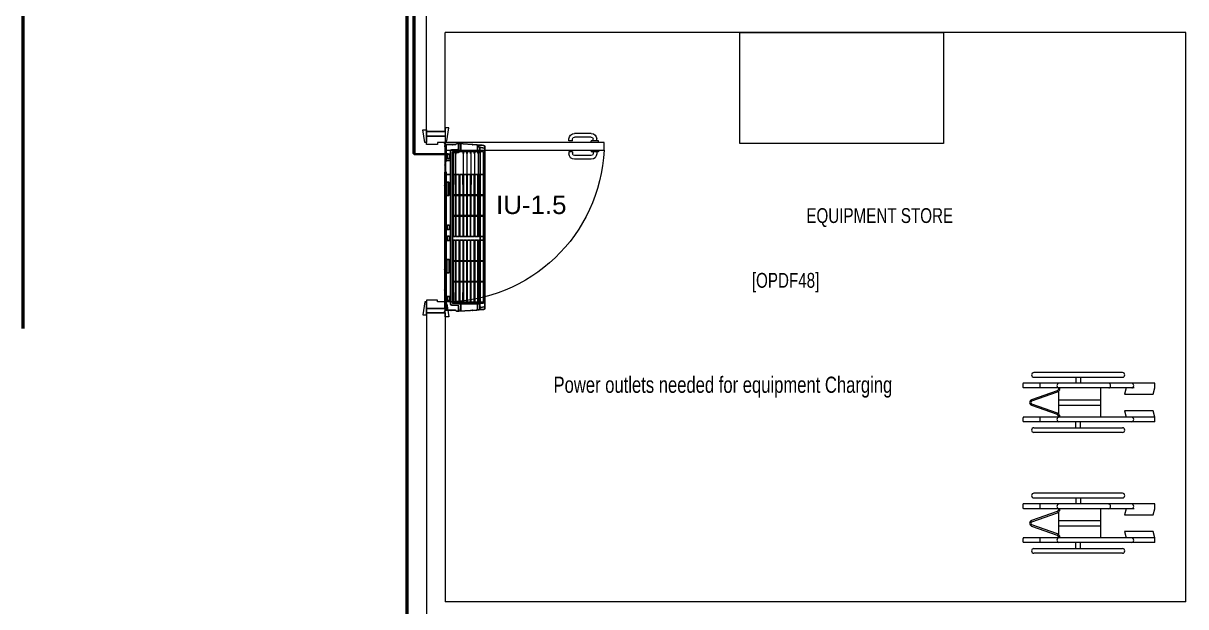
# Model space of a CAD drawing. Header units: millimetres. Extents: x -160614 to 59925, y -157025 to 0.
# Drawn here: x -38830 to -32552, y -100699 to -97548 of the extents above; entities that cross this region are included whole.
import ezdxf

# ---------------------------------------------------------------- set-up
doc = ezdxf.new("R2010")
doc.units = ezdxf.units.MM
doc.header["$LTSCALE"] = 8
doc.layers.get('0').update_dxf_attribs({"color": 9, "lineweight": 5})
for name, color, linetype, lineweight in [('72_EGR_BASE_TEXT', 9, 'Continuous', 5), ('72_EGR_EQP_TAG', 9, 'Continuous', 5), ('LOADING', 9, 'Continuous', 5), ('Walls', 9, 'Continuous', 5), ('Wooden Joinery', 9, 'Continuous', 5)]:
    doc.layers.add(name, color=color, linetype=linetype, lineweight=lineweight)
for name, color, linetype in [('A-EXH', 1, 'Continuous'), ('A-Wall-cmu-patt', 9, 'Continuous'), ('DVM_INDOOR', 9, 'Continuous'), ('DVM_UNIT_BP', 9, 'Continuous'), ('DVM_UNIT_DP', 9, 'Continuous'), ('DVM_UNIT_LP', 9, 'Continuous'), ('REF', 42, 'Continuous')]:
    doc.layers.add(name, color=color, linetype=linetype)
doc.layers.get('0').off()
doc.layers.get('0').freeze()
doc.styles.add('ARIAL', font='arial.ttf')
doc.styles.add('X3G_ENTITY_257CFD', font='swisscl.ttf', dxfattribs={"height": 200})
doc.styles.add('X3G_ENTITY_9EC9', font='swisscl.ttf', dxfattribs={"height": 0.2})
doc.styles.add('X3G_ENTITY_9F38', font='swisscl.ttf', dxfattribs={"height": 0.2})

# ---------------------------------------------------------------- blocks, each defined once
blk = doc.blocks.new('mmmm')
at = {"layer": 'DVM_INDOOR', "color": 0}
for p, q in [((118.9199, -9.2661), (118.9184, -9.2661)), ((118.9184, -9.2661), (118.9184, -9.938)), ((118.9199, -9.2661), (118.9254, -9.266)), ((118.976, -9.253), (118.9859, -9.2529)), ((118.9859, -9.2529), (118.9859, -9.2549)), ((118.9859, -9.2549), (118.9879, -9.2548)), ((118.9859, -9.2775), (118.9859, -9.2549)), ((118.9859, -9.2648), (118.9879, -9.2648)), ((118.9879, -9.2529), (119.0741, -9.259)), ((118.9879, -9.2548), (118.9879, -9.2529)), ((118.9879, -9.2548), (118.9879, -9.2648)), ((118.9979, -9.2891), (118.9979, -9.2551)), ((119.0795, -9.289), (119.0797, -9.2602)), ((119.09, -9.2892), (119.0901, -9.2615)), ((119.115, -10.0634), (119.1149, -9.2675)), ((118.9258, -9.2739), (118.9256, -9.2679)), ((118.9258, -9.2739), (118.9258, -9.6742)), ((118.9464, -9.9264), (118.9464, -9.2895)), ((118.9527, -9.283), (118.9809, -9.2825)), ((118.9554, -9.2944), (118.9554, -10.0365)), ((118.9564, -9.2934), (118.9844, -9.2931)), ((118.9589, -9.3963), (118.9589, -9.2975)), ((118.9596, -9.2968), (118.9695, -9.2969)), ((118.9698, -9.2975), (118.9701, -9.3962)), ((118.9724, -9.3963), (118.9724, -9.2975)), ((118.9731, -9.2968), (118.9889, -9.2969)), ((118.9879, -9.2891), (119.09, -9.2892)), ((118.9892, -9.2891), (118.9895, -9.3961)), ((118.9893, -9.2923), (118.9925, -9.2923)), ((118.9919, -9.3963), (118.9919, -9.2975)), ((119.0073, -9.2923), (118.9924, -9.2923)), ((118.9926, -9.2968), (119.0073, -9.2969)), ((119.0077, -9.2975), (119.008, -9.3961)), ((119.008, -9.293), (119.0079, -9.2969)), ((119.0083, -9.301), (119.0098, -9.301)), ((119.0102, -9.293), (119.0102, -9.2961)), ((119.0102, -9.3963), (119.0102, -9.2975)), ((119.0255, -9.2923), (119.0107, -9.2923)), ((119.0109, -9.2968), (119.0256, -9.2969)), ((119.026, -9.2975), (119.0263, -9.3962)), ((119.0262, -9.293), (119.0262, -9.2969)), ((119.0265, -9.301), (119.0284, -9.301)), ((119.0287, -9.3963), (119.0287, -9.2975)), ((119.0288, -9.293), (119.0288, -9.2961)), ((119.0293, -9.2969), (119.0439, -9.2969)), ((119.044, -9.2923), (119.0294, -9.2923)), ((119.0445, -9.2975), (119.0446, -9.3962)), ((119.0446, -9.293), (119.0446, -9.2969)), ((119.045, -9.301), (119.0465, -9.301)), ((119.0469, -9.293), (119.0469, -9.2961)), ((119.047, -9.3963), (119.0471, -9.2971)), ((119.0624, -9.2923), (119.0474, -9.2923)), ((119.0476, -9.2968), (119.0621, -9.2968)), ((119.0628, -9.2975), (119.063, -9.3963)), ((119.0631, -9.293), (119.0631, -9.2969)), ((119.0634, -9.301), (119.065, -9.301)), ((119.0653, -9.293), (119.0653, -9.2961)), ((119.0657, -9.2975), (119.0654, -9.3962)), ((119.066, -9.2968), (119.0808, -9.2969)), ((119.0807, -9.2923), (119.0661, -9.2923)), ((119.0813, -9.3962), (119.0814, -9.2973)), ((119.0814, -9.293), (119.0814, -9.2969)), ((119.0817, -9.301), (119.0833, -9.301)), ((119.0836, -9.2975), (119.0834, -9.2993)), ((119.0838, -9.293), (119.0895, -9.293)), ((119.0838, -9.2961), (119.0838, -9.293)), ((119.0838, -9.2971), (119.0838, -9.2961)), ((119.0895, -9.2961), (119.0838, -9.2961)), ((119.0838, -9.3963), (119.0839, -9.297)), ((119.0843, -9.2968), (119.0886, -9.2968)), ((119.0894, -9.2975), (119.0894, -9.2892)), ((119.0894, -9.2975), (119.0895, -9.3962)), ((119.0925, -9.2969), (119.1069, -9.2969)), ((119.1145, -9.2751), (119.1107, -9.2751)), ((118.9589, -9.4983), (118.9589, -9.4003)), ((118.9596, -9.3969), (118.9694, -9.3969)), ((118.9694, -9.3998), (118.9596, -9.3998)), ((118.9701, -9.4005), (118.9701, -9.4982)), ((118.9724, -9.4005), (118.9724, -9.4982)), ((118.9731, -9.3969), (118.9888, -9.3968)), ((118.9888, -9.3997), (118.9731, -9.3998)), ((118.9895, -9.4003), (118.9895, -9.4982)), ((118.9919, -9.4005), (118.9919, -9.4982)), ((118.9926, -9.3969), (119.0073, -9.3968)), ((119.0073, -9.3997), (118.9926, -9.3998)), ((119.008, -9.4003), (119.008, -9.4982)), ((119.0102, -9.4005), (119.0103, -9.4982)), ((119.0109, -9.3969), (119.0256, -9.3968)), ((119.0256, -9.3997), (119.0109, -9.3998)), ((119.0263, -9.4003), (119.0263, -9.4982)), ((119.0287, -9.4005), (119.0287, -9.4982)), ((119.0294, -9.3969), (119.0439, -9.3968)), ((119.0439, -9.3997), (119.0294, -9.3998)), ((119.0446, -9.4983), (119.0446, -9.4003)), ((119.047, -9.4982), (119.047, -9.4005)), ((119.0477, -9.3969), (119.0623, -9.3969)), ((119.0623, -9.3998), (119.0477, -9.3998)), ((119.063, -9.4984), (119.063, -9.4004)), ((119.0654, -9.4005), (119.0654, -9.4982)), ((119.0661, -9.3969), (119.0807, -9.3968)), ((119.0807, -9.3997), (119.0661, -9.3998)), ((119.0814, -9.4003), (119.0813, -9.4983)), ((119.0837, -9.4982), (119.0838, -9.4005)), ((119.0845, -9.3969), (119.0888, -9.3969)), ((119.0888, -9.3998), (119.0845, -9.3998)), ((119.0895, -9.4004), (119.0894, -9.4983)), ((119.093, -9.3969), (119.1074, -9.3968)), ((119.1074, -9.3997), (119.093, -9.3998)), ((118.9589, -9.6014), (118.9589, -9.5025)), ((118.9596, -9.4989), (118.9694, -9.4989)), ((118.9694, -9.5018), (118.9596, -9.5018)), ((118.9701, -9.5025), (118.9701, -9.6015)), ((118.9724, -9.5025), (118.9724, -9.6014)), ((118.9731, -9.4989), (118.9888, -9.4988)), ((118.9888, -9.5017), (118.9731, -9.5018)), ((118.9895, -9.5023), (118.9896, -9.6014)), ((118.9919, -9.5025), (118.9919, -9.6014)), ((118.9926, -9.4989), (119.0073, -9.4988)), ((119.0073, -9.5017), (118.9926, -9.5018)), ((119.008, -9.5023), (119.008, -9.6014)), ((119.0102, -9.5025), (119.0103, -9.6014)), ((119.0109, -9.4989), (119.0256, -9.4988)), ((119.0256, -9.5017), (119.0109, -9.5018)), ((119.0263, -9.5023), (119.0262, -9.6014)), ((119.0287, -9.5025), (119.0288, -9.6014)), ((119.0294, -9.4989), (119.0439, -9.4988)), ((119.0439, -9.5017), (119.0294, -9.5018)), ((119.0447, -9.6014), (119.0446, -9.5023)), ((119.0477, -9.4989), (119.0623, -9.4989)), ((119.0622, -9.5017), (119.0478, -9.5018)), ((119.0629, -9.5023), (119.0629, -9.6013)), ((119.0654, -9.6014), (119.0654, -9.5025)), ((119.0661, -9.4989), (119.0806, -9.4989)), ((119.0806, -9.5017), (119.0661, -9.5018)), ((119.0813, -9.5023), (119.0813, -9.6015)), ((119.0837, -9.5024), (119.0838, -9.6015)), ((119.0844, -9.4988), (119.0887, -9.4988)), ((119.0887, -9.5017), (119.0844, -9.5017)), ((119.0894, -9.5023), (119.0894, -9.6013)), ((119.093, -9.4989), (119.1074, -9.4988)), ((119.1077, -9.5019), (119.093, -9.5018)), ((118.9596, -9.602), (118.9694, -9.602)), ((118.9731, -9.6021), (118.9888, -9.602)), ((118.9926, -9.6021), (119.0073, -9.602)), ((119.011, -9.602), (119.0255, -9.602)), ((119.0295, -9.6021), (119.044, -9.602)), ((119.0478, -9.6021), (119.0623, -9.6021)), ((119.0661, -9.6021), (119.0807, -9.602)), ((119.0845, -9.6021), (119.0887, -9.6021)), ((119.0929, -9.6023), (119.1074, -9.6022)), ((118.9589, -9.6214), (118.9589, -9.7204)), ((118.9596, -9.6208), (118.9694, -9.6208)), ((118.9701, -9.7204), (118.9701, -9.6214)), ((118.9701, -9.7204), (118.9701, -9.6214)), ((118.9724, -9.7204), (118.9724, -9.6215)), ((118.9731, -9.6208), (118.9888, -9.6208)), ((118.9895, -9.7206), (118.9896, -9.6215)), ((118.9919, -9.7204), (118.9919, -9.6215)), ((118.9926, -9.6208), (119.0073, -9.6209)), ((119.008, -9.7205), (119.008, -9.6214)), ((119.0102, -9.7204), (119.0103, -9.6215)), ((119.011, -9.6208), (119.0255, -9.6209)), ((119.0263, -9.7205), (119.0262, -9.6215)), ((119.0288, -9.6214), (119.0287, -9.7204)), ((119.0295, -9.6208), (119.044, -9.6208)), ((119.0447, -9.6214), (119.0446, -9.7205)), ((119.0478, -9.6207), (119.0623, -9.6208)), ((119.0629, -9.7205), (119.0629, -9.6215)), ((119.0654, -9.6214), (119.0654, -9.7203)), ((119.0661, -9.6208), (119.0807, -9.6208)), ((119.0813, -9.7205), (119.0813, -9.6214)), ((119.0837, -9.7204), (119.0838, -9.6214)), ((119.0845, -9.6208), (119.0887, -9.6208)), ((119.0894, -9.7205), (119.0894, -9.6215)), ((119.0929, -9.6206), (119.1074, -9.6206)), ((118.9258, -9.8224), (118.9258, -9.6742)), ((118.9589, -9.7246), (118.9589, -9.8225)), ((118.9694, -9.7211), (118.9596, -9.7211)), ((118.9596, -9.7239), (118.9694, -9.7239)), ((118.9701, -9.8224), (118.9701, -9.7246)), ((118.9701, -9.8224), (118.9701, -9.7246)), ((118.9724, -9.8224), (118.9724, -9.7246)), ((118.9888, -9.7211), (118.9731, -9.7211)), ((118.9731, -9.7239), (118.9888, -9.724)), ((118.9895, -9.8226), (118.9895, -9.7247)), ((118.9919, -9.8224), (118.9919, -9.7246)), ((119.0073, -9.7211), (118.9926, -9.7211)), ((118.9926, -9.7239), (119.0073, -9.724)), ((119.008, -9.8225), (119.008, -9.7246)), ((119.0102, -9.8224), (119.0103, -9.7246)), ((119.0256, -9.7211), (119.0109, -9.7211)), ((119.0109, -9.7239), (119.0256, -9.724)), ((119.0263, -9.8225), (119.0263, -9.7246)), ((119.0287, -9.7246), (119.0287, -9.8224)), ((119.0439, -9.7211), (119.0294, -9.7211)), ((119.0294, -9.7239), (119.0439, -9.724)), ((119.0446, -9.7245), (119.0446, -9.8225)), ((119.047, -9.7246), (119.047, -9.8224)), ((119.0477, -9.7239), (119.0623, -9.7239)), ((119.0622, -9.7211), (119.0478, -9.7211)), ((119.063, -9.7245), (119.063, -9.8224)), ((119.0654, -9.8224), (119.0654, -9.7246)), ((119.0806, -9.7211), (119.0661, -9.721)), ((119.0661, -9.7239), (119.0806, -9.724)), ((119.0814, -9.8225), (119.0813, -9.7245)), ((119.0837, -9.7246), (119.0838, -9.8224)), ((119.0887, -9.7211), (119.0844, -9.7211)), ((119.0844, -9.724), (119.0887, -9.724)), ((119.0895, -9.8224), (119.0894, -9.7246)), ((119.1077, -9.721), (119.093, -9.7211)), ((119.093, -9.7239), (119.1074, -9.724)), ((118.9184, -9.7858), (118.9184, -9.9307)), ((118.9258, -9.8224), (118.9258, -9.9264)), ((118.9589, -9.8266), (118.9589, -9.9253)), ((118.9694, -9.8231), (118.9596, -9.8231)), ((118.9596, -9.8259), (118.9694, -9.8259)), ((118.9698, -9.9253), (118.9701, -9.8266)), ((118.9698, -9.9253), (118.9701, -9.8266)), ((118.9724, -9.8266), (118.9724, -9.9253)), ((118.9888, -9.8231), (118.9731, -9.8231)), ((118.9731, -9.8259), (118.9888, -9.826)), ((118.9893, -9.9251), (118.9895, -9.8267)), ((118.9919, -9.8266), (118.992, -9.9251)), ((119.0073, -9.8231), (118.9926, -9.8231)), ((118.9926, -9.8259), (119.0073, -9.826)), ((119.0078, -9.9252), (119.008, -9.8267)), ((119.0102, -9.8266), (119.0104, -9.9251)), ((119.0256, -9.8231), (119.0109, -9.8231)), ((119.0109, -9.8259), (119.0256, -9.826)), ((119.026, -9.9251), (119.0263, -9.8266)), ((119.0287, -9.8266), (119.0288, -9.9251)), ((119.0439, -9.8232), (119.0294, -9.8231)), ((119.0294, -9.8259), (119.0439, -9.826)), ((119.0445, -9.9251), (119.0446, -9.8266)), ((119.047, -9.8266), (119.0472, -9.9251)), ((119.0623, -9.823), (119.0477, -9.8231)), ((119.0477, -9.8259), (119.0623, -9.8259)), ((119.0628, -9.9252), (119.063, -9.8266)), ((119.0657, -9.9253), (119.0654, -9.8266)), ((119.0807, -9.8232), (119.0661, -9.8231)), ((119.0661, -9.8259), (119.0807, -9.8261)), ((119.0812, -9.9251), (119.0813, -9.8266)), ((119.0839, -9.9251), (119.0838, -9.8265)), ((119.0888, -9.8231), (119.0845, -9.8231)), ((119.0845, -9.8259), (119.0888, -9.826)), ((119.0894, -9.9252), (119.0895, -9.8266)), ((119.1074, -9.8232), (119.093, -9.8231)), ((119.093, -9.8259), (119.1074, -9.826)), ((118.9184, -9.938), (118.9209, -9.9396)), ((118.9199, -9.9389), (118.9199, -10.0614)), ((118.9209, -9.9394), (118.9256, -9.9393)), ((118.9209, -9.9394), (118.9209, -9.9899)), ((118.9256, -9.9393), (118.9256, -9.9264)), ((118.9256, -9.9264), (118.9464, -9.9264)), ((118.9464, -9.9955), (118.9464, -9.9264)), ((118.9589, -10.0333), (118.9589, -9.9253)), ((118.9589, -9.9267), (118.9702, -9.9267)), ((118.9596, -9.926), (118.9695, -9.9259)), ((118.9702, -9.9267), (118.9702, -10.0334)), ((118.9731, -9.9262), (118.9886, -9.9258)), ((118.9927, -9.9258), (119.0075, -9.9258)), ((119.0111, -9.9258), (119.0253, -9.9258)), ((119.0296, -9.9258), (119.0437, -9.9258)), ((119.0478, -9.9258), (119.0621, -9.9258)), ((119.0664, -9.9258), (119.0805, -9.926)), ((119.0846, -9.9258), (119.0887, -9.9258)), ((119.0925, -9.9259), (119.1069, -9.9259)), ((118.9209, -9.9899), (118.9256, -9.99)), ((118.9256, -9.99), (118.9256, -9.9954)), ((118.9256, -9.9954), (118.9464, -9.9955)), ((118.9258, -10.0638), (118.9258, -9.9954)), ((118.9464, -9.9955), (118.9464, -10.0413)), ((118.9184, -10.0667), (118.9184, -10.0642)), ((118.9527, -10.0478), (118.9809, -10.0483)), ((118.9564, -10.0375), (118.9844, -10.0377)), ((118.9596, -10.034), (118.9695, -10.0341)), ((118.9695, -10.0341), (118.9731, -10.0341)), ((118.9702, -10.0341), (118.9701, -10.0295)), ((118.9705, -10.0254), (118.9722, -10.0254)), ((118.9724, -10.0341), (118.9724, -10.0303)), ((118.9731, -10.0341), (118.9844, -10.0342)), ((118.9859, -10.0533), (118.9859, -10.0765)), ((118.9879, -10.0418), (119.09, -10.0416)), ((118.9879, -10.0533), (118.9879, -10.0418)), ((118.9879, -10.076), (118.9879, -10.0533)), ((118.9893, -10.0384), (118.9925, -10.0384)), ((119.0073, -10.0384), (118.9924, -10.0384)), ((118.9979, -10.0418), (118.9979, -10.0758)), ((119.0073, -10.0385), (119.0109, -10.0385)), ((119.008, -10.0377), (119.0079, -10.0339)), ((119.0083, -10.0297), (119.0098, -10.0297)), ((119.0102, -10.0377), (119.0102, -10.0347)), ((119.0255, -10.0384), (119.0107, -10.0384)), ((119.0262, -10.0377), (119.0262, -10.0339)), ((119.0265, -10.0297), (119.0284, -10.0297)), ((119.0288, -10.0377), (119.0288, -10.0347)), ((119.044, -10.0384), (119.0294, -10.0384)), ((119.0446, -10.0377), (119.0446, -10.0339)), ((119.045, -10.0297), (119.0465, -10.0297)), ((119.0469, -10.0377), (119.0469, -10.0347)), ((119.0624, -10.0384), (119.0474, -10.0384)), ((119.0631, -10.0377), (119.0631, -10.0339)), ((119.0634, -10.0297), (119.065, -10.0297)), ((119.0653, -10.0377), (119.0653, -10.0347)), ((119.0807, -10.0384), (119.0661, -10.0384)), ((119.0795, -10.0418), (119.0795, -10.0667)), ((119.0795, -10.0626), (119.0896, -10.062)), ((119.0795, -10.0667), (119.0797, -10.0707)), ((119.0814, -10.0377), (119.0814, -10.0339)), ((119.0817, -10.0297), (119.0833, -10.0297)), ((119.0836, -10.0377), (119.0836, -10.0347)), ((119.0896, -10.062), (119.09, -10.0596)), ((119.09, -10.0416), (119.09, -10.0596)), ((119.09, -10.0596), (119.0972, -10.0587)), ((119.1107, -10.0558), (119.1145, -10.0557)), ((118.9209, -10.0704), (118.9192, -10.0688)), ((118.9212, -10.0704), (118.9212, -10.0729)), ((118.976, -10.0778), (118.9859, -10.0779)), ((118.9859, -10.076), (118.9879, -10.076)), ((118.9859, -10.0779), (118.9859, -10.076)), ((118.9879, -10.0779), (119.0741, -10.0719)), ((118.9879, -10.076), (118.9879, -10.0779))]:
    blk.add_line(p, q, dxfattribs=at)
at = {"layer": 'DVM_INDOOR', "color": 0, "lineweight": 0}
for p, q in [((119.0091, -10.0297), (119.0091, -9.9253)), ((119.0275, -10.0297), (119.0275, -9.9253)), ((119.0458, -10.0297), (119.0458, -9.9253)), ((119.0642, -10.0297), (119.0642, -9.9253)), ((119.0825, -10.0297), (119.0825, -9.9253))]:
    blk.add_line(p, q, dxfattribs=at)
at = {"layer": 'DVM_INDOOR', "color": 0}
for points in [[(118.9199, -9.2661), (118.9199, -9.2579), (118.9672, -9.2579, 0.126177), (118.972, -9.2567, 0.12288), (118.9756, -9.2534, -0.148162), (118.976, -9.253, 0.963175)], [(118.9301, -9.3246), (118.9301, -9.3064, -0.402614), (118.9312, -9.3052), (118.9397, -9.3052, -0.444927), (118.9409, -9.3064), (118.9409, -9.3246, -0.414234), (118.9397, -9.3257), (118.9312, -9.3257, -0.442551), (118.9301, -9.3246)], [(119.0922, -9.2933), (119.0922, -10.0375, 0.416565), (119.0933, -10.0386), (119.107, -10.0386, 0.414175), (119.1081, -10.0375), (119.1081, -9.2933, 0.414221), (119.107, -9.2923), (119.0933, -9.2923, 0.410074), (119.0922, -9.2933, 0.410074)], [(118.9301, -9.6205), (118.9301, -9.6023, -0.402614), (118.9312, -9.6012), (118.9397, -9.6012, -0.444927), (118.9409, -9.6023), (118.9409, -9.6205, -0.414234), (118.9397, -9.6217), (118.9312, -9.6217, -0.442551), (118.9301, -9.6205)], [(118.9299, -9.6744), (118.9299, -9.6565, -0.414214), (118.9314, -9.6549), (118.9393, -9.6549, -0.414209), (118.9409, -9.6565), (118.9409, -9.6744, -0.414214), (118.9393, -9.6759), (118.9314, -9.6759, -0.414219), (118.9299, -9.6744, 0.000008)], [(118.9303, -10.0245), (118.9303, -10.0063, -0.402614), (118.9314, -10.0052), (118.9399, -10.0052, -0.444927), (118.9411, -10.0063), (118.9411, -10.0245, -0.414234), (118.9399, -10.0257), (118.9314, -10.0257, -0.442551), (118.9303, -10.0245)], [(118.9199, -10.0694), (118.9199, -10.0729), (118.9672, -10.0729, -0.126177), (118.972, -10.0741, -0.12288), (118.9756, -10.0775, 0.141469), (118.976, -10.0778)]]:
    blk.add_lwpolyline(points, format="xyb", dxfattribs=at)
for points in [[(118.9394, -9.4424), (118.9279, -9.4424), (118.9279, -9.5084), (118.9394, -9.5084), (118.9394, -9.4424)], [(118.9294, -9.8234), (118.9384, -9.8234), (118.9384, -9.8875), (118.9288, -9.8875), (118.9288, -9.8234), (118.9294, -9.8234)]]:
    blk.add_lwpolyline(points, dxfattribs=at)
for centre, radius, start, end in [((118.9205, -9.2649), 0.00455, 45.592, 97.4615), ((118.9171, -9.2669), 0.00836, 6.8563, 39.8032), ((118.9129, -9.2679), 0.0127, 359.9693, 8.9907), ((119.0737, -9.2806), 0.0216, 73.7089, 88.9315), ((119.168, -8.14), 1.1233, 265.4925, 266.2639), ((119.082, -9.5193), 0.2587, 83.9088, 87.1481), ((119.1094, -9.2677), 0.00561, 2.2363, 89.2683), ((118.9529, -9.2895), 0.0065, 91, 180), ((118.9564, -9.2944), 0.001, 90.4983, 180.0001), ((118.9596, -9.2975), 0.00069, 89.1505, 180.3497), ((118.9691, -9.2976), 0.00071, 0.7783, 60.0916), ((118.9731, -9.2975), 0.00069, 89.1505, 180.3497), ((118.9809, -9.2775), 0.005, 270.9997, 0.0003), ((118.9843, -9.2916), 0.00153, 270.9361, 8.4075), ((118.9879, -9.2911), 0.00202, 90.261, 186.5127), ((118.9885, -9.2975), 0.00071, 0.7783, 60.0916), ((118.9926, -9.2975), 0.00069, 89.1505, 180.3497), ((119.0073, -9.293), 0.00069, 359.1823, 89.6277), ((119.007, -9.2975), 0.00071, 0.7783, 60.0916), ((119.0427, -9.2948), 0.0348, 183.3813, 187.2101), ((119.005, -9.3001), 0.0033, 358.4879, 15.9436), ((119.0335, -9.3), 0.0253, 180.2932, 182.236), ((119.0203, -9.3008), 0.0105, 171.697, 181.0717), ((118.9994, -9.2969), 0.0108, 347.004, 4.1898), ((119.0109, -9.293), 0.000701, 103.0528, 180.0438), ((119.0109, -9.2975), 0.00069, 89.1505, 180.3497), ((119.0255, -9.293), 0.00069, 359.1823, 89.6277), ((119.0253, -9.2975), 0.00071, 0.7783, 60.0916), ((119.0252, -9.2975), 0.00071, 0.7783, 60.0916), ((119.061, -9.2948), 0.0348, 183.3813, 187.2101), ((119.0232, -9.3001), 0.0033, 358.4879, 15.9436), ((119.0518, -9.3), 0.0253, 180.2932, 182.236), ((119.0389, -9.3008), 0.0105, 171.697, 181.0717), ((119.018, -9.2969), 0.0108, 347.004, 4.1898), ((119.0295, -9.293), 0.000701, 103.0528, 180.0438), ((119.0295, -9.2975), 0.00069, 89.1505, 180.3497), ((119.0439, -9.2975), 0.000596, 357.8507, 94.9045), ((119.0439, -9.293), 0.00069, 359.1823, 89.6277), ((119.0794, -9.2948), 0.0348, 183.3813, 187.2101), ((119.0417, -9.3001), 0.0033, 358.4879, 15.9436), ((119.0702, -9.3), 0.0253, 180.2932, 182.236), ((119.057, -9.3008), 0.0105, 171.697, 181.0717), ((119.0361, -9.2969), 0.0108, 347.004, 4.1898), ((119.0476, -9.293), 0.000701, 103.0528, 180.0438), ((119.0476, -9.2975), 0.00069, 89.1505, 180.3497), ((119.0621, -9.2975), 0.000694, 359.4649, 88.8459), ((119.0624, -9.2975), 0.000596, 357.8507, 94.9045), ((119.0624, -9.293), 0.00069, 359.1823, 89.6277), ((119.0978, -9.2948), 0.0348, 183.3813, 187.2101), ((119.0601, -9.3001), 0.0033, 358.4879, 15.9436), ((119.0887, -9.3), 0.0253, 180.2932, 182.236), ((119.0754, -9.3008), 0.0105, 171.697, 181.0717), ((119.0546, -9.2969), 0.0108, 347.004, 4.1898), ((119.066, -9.293), 0.000701, 103.0528, 180.0438), ((119.066, -9.2975), 0.00069, 89.1505, 180.3497), ((119.0663, -9.2975), 0.000621, 79.5705, 188.1736), ((119.0807, -9.293), 0.00069, 359.1823, 89.6277), ((119.0808, -9.2975), 0.000596, 357.8507, 94.9045), ((119.1161, -9.2948), 0.0348, 183.3813, 187.2101), ((119.0784, -9.3001), 0.0033, 358.4879, 15.9436), ((119.107, -9.3), 0.0253, 180.2932, 182.236), ((119.0937, -9.3008), 0.0105, 171.697, 181.0717), ((119.0843, -9.2975), 0.00069, 89.1505, 180.3497), ((119.0887, -9.2975), 0.000669, 356.355, 100.698), ((119.0697, -9.4707), 0.2004, 82.0967, 84.2913), ((119.0926, -9.2973), 0.000346, 93.4268, 172.5174), ((119.0894, -9.3405), 0.0688, 71.9785, 83.5049), ((119.107, -9.2978), 0.000875, 349.6348, 100.4326), ((118.9596, -9.3962), 0.0007, 185.5752, 270.0175), ((118.9596, -9.4005), 0.0007, 89.9616, 179.9565), ((118.9694, -9.3962), 0.000701, 270.4471, 350.0993), ((118.9694, -9.4005), 0.0007, 5.6771, 86.5518), ((118.9731, -9.3962), 0.0007, 185.5752, 270.0175), ((118.9731, -9.4005), 0.0007, 89.9616, 179.9565), ((118.9888, -9.3961), 0.000701, 270.4471, 350.0993), ((118.9888, -9.4004), 0.0007, 5.6771, 86.5518), ((118.9926, -9.3962), 0.0007, 185.5752, 270.0175), ((118.9926, -9.4005), 0.0007, 89.9616, 179.9565), ((119.0073, -9.3961), 0.000701, 270.4471, 350.0993), ((119.0073, -9.4004), 0.0007, 5.6771, 86.5518), ((119.0109, -9.3962), 0.0007, 185.5752, 270.0175), ((119.0109, -9.4005), 0.0007, 89.9616, 179.9565), ((119.0256, -9.3961), 0.000701, 270.4471, 350.0993), ((119.0256, -9.4004), 0.0007, 5.6771, 86.5518), ((119.0294, -9.3962), 0.0007, 185.5752, 270.0175), ((119.0294, -9.4005), 0.0007, 89.9616, 179.9565), ((119.0439, -9.3961), 0.000701, 270.4471, 350.0993), ((119.0439, -9.4004), 0.0007, 5.6771, 86.5518), ((119.0477, -9.3962), 0.0007, 185.5752, 270.0175), ((119.0477, -9.4005), 0.0007, 89.9616, 179.9565), ((119.0623, -9.3962), 0.000702, 270.4596, 355.78), ((119.0623, -9.4005), 0.0007, 5.6771, 86.5518), ((119.0661, -9.3962), 0.0007, 185.5752, 270.0175), ((119.0661, -9.4005), 0.0007, 89.9616, 179.9565), ((119.0807, -9.3961), 0.000701, 270.4471, 350.0993), ((119.0807, -9.4004), 0.0007, 5.6771, 86.5518), ((119.0845, -9.3962), 0.0007, 185.5752, 270.0175), ((119.0845, -9.4005), 0.0007, 89.9616, 179.9565), ((119.0888, -9.3962), 0.000701, 270.4471, 350.0993), ((119.0888, -9.4005), 0.0007, 5.6771, 86.5518), ((119.093, -9.3961), 0.000782, 194.2991, 276.1126), ((119.0929, -9.4005), 0.0007, 78.96, 187.6274), ((119.1074, -9.3961), 0.000701, 270.4471, 350.0993), ((119.1074, -9.4004), 0.0007, 5.6771, 86.5518), ((118.9596, -9.4982), 0.0007, 185.5752, 270.0175), ((118.9596, -9.5025), 0.0007, 89.9616, 179.9565), ((118.9694, -9.4982), 0.000701, 270.4471, 350.0993), ((118.9694, -9.5025), 0.0007, 5.6771, 86.5518), ((118.9731, -9.4982), 0.0007, 185.5752, 270.0175), ((118.9731, -9.5025), 0.0007, 89.9616, 179.9565), ((118.9888, -9.4981), 0.000701, 270.4471, 350.0993), ((118.9888, -9.5024), 0.0007, 5.6771, 86.5518), ((118.9925, -9.4983), 0.000619, 174.0491, 272.9554), ((118.9926, -9.5025), 0.0007, 89.9616, 179.9565), ((119.0073, -9.4981), 0.000701, 270.4471, 350.0993), ((119.0073, -9.5024), 0.0007, 5.6771, 86.5518), ((119.0109, -9.5025), 0.0007, 89.9616, 179.9565), ((119.0109, -9.4983), 0.000619, 174.0491, 272.9554), ((119.0256, -9.4981), 0.000701, 270.4471, 350.0993), ((119.0256, -9.5024), 0.0007, 5.6771, 86.5518), ((119.0293, -9.4983), 0.000619, 174.0491, 272.9554), ((119.0294, -9.5025), 0.0007, 89.9616, 179.9565), ((119.0439, -9.4981), 0.000701, 270.4471, 350.0993), ((119.0439, -9.5024), 0.0007, 5.6771, 86.5518), ((119.0476, -9.4983), 0.000619, 174.0491, 272.9554), ((119.0478, -9.5025), 0.0007, 89.9616, 179.9565), ((119.0622, -9.5024), 0.0007, 5.6771, 86.5518), ((119.0623, -9.4982), 0.000701, 270.4471, 350.0993), ((119.0661, -9.4983), 0.000619, 174.0491, 272.9554), ((119.0661, -9.5025), 0.0007, 89.9616, 179.9565), ((119.0806, -9.4982), 0.000701, 270.4471, 350.0993), ((119.0806, -9.5024), 0.0007, 5.6771, 86.5518), ((119.0844, -9.4981), 0.0007, 185.5752, 270.0175), ((119.0844, -9.5024), 0.0007, 89.9616, 179.9565), ((119.0887, -9.4981), 0.000701, 270.4471, 350.0993), ((119.0887, -9.5024), 0.0007, 5.6771, 86.5518), ((119.093, -9.4981), 0.000782, 194.2991, 276.1126), ((119.0929, -9.5025), 0.0007, 78.96, 187.6274), ((118.9596, -9.6013), 0.0007, 185.5752, 270.0175), ((118.9694, -9.6013), 0.000701, 270.4471, 350.0993), ((118.9731, -9.6014), 0.0007, 185.5752, 270.0175), ((118.9888, -9.6013), 0.000701, 270.4471, 350.0993), ((118.9926, -9.6014), 0.0007, 185.5752, 270.0175), ((119.0073, -9.6013), 0.000701, 270.4471, 350.0993), ((119.011, -9.6013), 0.0007, 185.5752, 270.0175), ((119.0255, -9.6013), 0.000701, 270.4471, 350.0993), ((119.0295, -9.6014), 0.0007, 185.5752, 270.0175), ((119.044, -9.6013), 0.000701, 270.4471, 350.0993), ((119.0478, -9.6014), 0.0007, 185.5752, 270.0175), ((119.0623, -9.6014), 0.000701, 270.4471, 350.0993), ((119.0661, -9.6014), 0.0007, 185.5752, 270.0175), ((119.0807, -9.6014), 0.000657, 269.0568, 351.3167), ((119.0845, -9.6014), 0.0007, 185.5752, 270.0175), ((119.0885, -9.6012), 0.000912, 284.0068, 353.5205), ((119.0929, -9.6016), 0.0007, 185.5752, 270.0175), ((118.9596, -9.6215), 0.0007, 89.9825, 174.4248), ((118.9694, -9.6215), 0.000701, 9.9007, 89.5529), ((118.9694, -9.6215), 0.000701, 9.9007, 89.5529), ((118.9731, -9.6215), 0.0007, 89.9825, 174.4248), ((118.9888, -9.6215), 0.000701, 9.9007, 89.5529), ((118.9926, -9.6215), 0.0007, 89.9825, 174.4248), ((119.0073, -9.6216), 0.000701, 9.9007, 89.5529), ((119.011, -9.6215), 0.0007, 89.9825, 174.4248), ((119.0255, -9.6216), 0.000701, 9.9007, 89.5529), ((119.0295, -9.6215), 0.0007, 89.9825, 174.4248), ((119.044, -9.6215), 0.000701, 9.9007, 89.5529), ((119.0478, -9.6214), 0.0007, 89.9825, 174.4248), ((119.0623, -9.6215), 0.000701, 9.9007, 89.5529), ((119.0661, -9.6215), 0.0007, 89.9825, 174.4248), ((119.0807, -9.6215), 0.000657, 8.6833, 90.9432), ((119.0845, -9.6215), 0.0007, 89.9825, 174.4248), ((119.0885, -9.6216), 0.000912, 6.4795, 75.9932), ((119.0929, -9.6213), 0.0007, 89.9825, 174.4248), ((118.9596, -9.7204), 0.0007, 180.0435, 270.0384), ((118.9596, -9.7246), 0.0007, 89.9825, 174.4248), ((118.9694, -9.7246), 0.000701, 9.9007, 89.5529), ((118.9694, -9.7246), 0.000701, 9.9007, 89.5529), ((118.9694, -9.7204), 0.0007, 273.4482, 354.3229), ((118.9694, -9.7204), 0.0007, 273.4482, 354.3229), ((118.9731, -9.7204), 0.0007, 180.0435, 270.0384), ((118.9731, -9.7246), 0.0007, 89.9825, 174.4248), ((118.9888, -9.7247), 0.000701, 9.9007, 89.5529), ((118.9888, -9.7204), 0.0007, 273.4482, 354.3229), ((118.9926, -9.7204), 0.0007, 180.0435, 270.0384), ((118.9925, -9.7246), 0.000619, 87.0446, 185.9509), ((119.0073, -9.7204), 0.0007, 273.4482, 354.3229), ((119.0073, -9.7247), 0.000701, 9.9007, 89.5529), ((119.0109, -9.7204), 0.0007, 180.0435, 270.0384), ((119.0109, -9.7246), 0.000619, 87.0446, 185.9509), ((119.0256, -9.7247), 0.000701, 9.9007, 89.5529), ((119.0256, -9.7204), 0.0007, 273.4482, 354.3229), ((119.0294, -9.7204), 0.0007, 180.0435, 270.0384), ((119.0293, -9.7246), 0.000619, 87.0446, 185.9509), ((119.0439, -9.7204), 0.0007, 273.4482, 354.3229), ((119.0439, -9.7247), 0.000701, 9.9007, 89.5529), ((119.0476, -9.7246), 0.000619, 87.0446, 185.9509), ((119.0478, -9.7204), 0.0007, 180.0435, 270.0384), ((119.0622, -9.7204), 0.0007, 273.4482, 354.3229), ((119.0623, -9.7246), 0.000701, 9.9007, 89.5529), ((119.0661, -9.7203), 0.0007, 180.0435, 270.0384), ((119.0661, -9.7245), 0.000619, 87.0446, 185.9509), ((119.0806, -9.7247), 0.000701, 9.9007, 89.5529), ((119.0806, -9.7204), 0.0007, 273.4482, 354.3229), ((119.0844, -9.7204), 0.0007, 180.0435, 270.0384), ((119.0844, -9.7247), 0.0007, 89.9825, 174.4248), ((119.0887, -9.7204), 0.0007, 273.4482, 354.3229), ((119.0887, -9.7247), 0.000701, 9.9007, 89.5529), ((119.0929, -9.7204), 0.0007, 172.3726, 281.04), ((119.093, -9.7247), 0.000782, 83.8874, 165.7009), ((118.9596, -9.8224), 0.0007, 180.0435, 270.0384), ((118.9596, -9.8266), 0.0007, 89.9825, 174.4248), ((118.9694, -9.8266), 0.000701, 9.9007, 89.5529), ((118.9694, -9.8266), 0.000701, 9.9007, 89.5529), ((118.9694, -9.8224), 0.0007, 273.4482, 354.3229), ((118.9694, -9.8224), 0.0007, 273.4482, 354.3229), ((118.9731, -9.8224), 0.0007, 180.0435, 270.0384), ((118.9731, -9.8266), 0.0007, 89.9825, 174.4248), ((118.9888, -9.8267), 0.000701, 9.9007, 89.5529), ((118.9888, -9.8224), 0.0007, 273.4482, 354.3229), ((118.9926, -9.8224), 0.0007, 180.0435, 270.0384), ((118.9926, -9.8266), 0.0007, 89.9825, 174.4248), ((119.0073, -9.8224), 0.0007, 273.4482, 354.3229), ((119.0073, -9.8267), 0.000701, 9.9007, 89.5529), ((119.0109, -9.8224), 0.0007, 180.0435, 270.0384), ((119.0109, -9.8266), 0.0007, 89.9825, 174.4248), ((119.0256, -9.8267), 0.000701, 9.9007, 89.5529), ((119.0256, -9.8224), 0.0007, 273.4482, 354.3229), ((119.0294, -9.8224), 0.0007, 180.0435, 270.0384), ((119.0294, -9.8266), 0.0007, 89.9825, 174.4248), ((119.0439, -9.8224), 0.0007, 273.4482, 354.3229), ((119.0439, -9.8267), 0.000701, 9.9007, 89.5529), ((119.0477, -9.8224), 0.0007, 180.0435, 270.0384), ((119.0477, -9.8266), 0.0007, 89.9825, 174.4248), ((119.0623, -9.8223), 0.0007, 273.4482, 354.3229), ((119.0623, -9.8266), 0.000702, 4.22, 89.5404), ((119.0661, -9.8224), 0.0007, 180.0435, 270.0384), ((119.0661, -9.8266), 0.0007, 89.9825, 174.4248), ((119.0807, -9.8225), 0.0007, 273.4482, 354.3229), ((119.0807, -9.8268), 0.000701, 9.9007, 89.5529), ((119.0845, -9.8224), 0.0007, 180.0435, 270.0384), ((119.0845, -9.8266), 0.0007, 89.9825, 174.4248), ((119.0888, -9.8224), 0.0007, 273.4482, 354.3229), ((119.0888, -9.8267), 0.000701, 9.9007, 89.5529), ((119.0929, -9.8224), 0.0007, 172.3726, 281.04), ((119.093, -9.8267), 0.000782, 83.8874, 165.7009), ((118.9596, -9.9253), 0.00069, 179.6503, 270.8495), ((118.9691, -9.9253), 0.00071, 299.9084, 359.2217), ((118.9691, -9.9253), 0.00071, 299.9084, 359.2217), ((118.9731, -9.9253), 0.00069, 179.6503, 270.8495), ((118.9885, -9.9251), 0.000761, 286.7477, 357.8112), ((118.9927, -9.9251), 0.00069, 179.6503, 270.8495), ((119.0111, -9.9251), 0.00069, 179.6503, 270.8495), ((119.0254, -9.9253), 0.000571, 256.15, 14.8163), ((119.0295, -9.9251), 0.000711, 180.3037, 278.183), ((119.0436, -9.9249), 0.000967, 277.4192, 344.4944), ((119.0479, -9.9251), 0.000696, 182.8157, 270.0773), ((119.0621, -9.9251), 0.000696, 274.4962, 0.49), ((119.0663, -9.9252), 0.000649, 189.0107, 277.8942), ((119.0803, -9.9251), 0.000922, 281.1062, 0.035), ((119.0845, -9.9252), 0.000602, 169.5461, 281.1372), ((119.0884, -9.9247), 0.00113, 286.8941, 334.4938), ((119.0926, -9.9256), 0.000346, 187.4826, 266.5732), ((119.107, -9.9251), 0.000875, 259.5674, 10.3652), ((118.9218, -10.0642), 0.0034, 123.9953, 178.6557), ((118.9212, -10.0667), 0.00289, 179.5489, 226.1862), ((118.9182, -10.0648), 0.00739, 320.6762, 346.1058), ((118.9132, -10.0633), 0.0126, 344.2087, 357.7681), ((118.9529, -10.0413), 0.0065, 180, 269), ((118.9564, -10.0365), 0.001, 178.8015, 269.4911), ((118.9596, -10.0333), 0.0007, 180, 269.5), ((118.9695, -10.0334), 0.0007, 266.8813, 0.1004), ((119.0049, -10.0316), 0.0348, 172.7899, 176.6187), ((118.9672, -10.0263), 0.0033, 344.0564, 1.5121), ((118.9957, -10.0264), 0.0253, 177.764, 179.7068), ((118.9826, -10.0256), 0.0105, 178.9283, 188.303), ((118.9617, -10.0291), 0.0108, 353.5513, 10.7755), ((118.9809, -10.0533), 0.005, 359.9997, 89.0003), ((118.9844, -10.0392), 0.005, 7.93, 89.4987), ((118.9844, -10.0392), 0.0015, 359.9988, 89.5024), ((118.9885, -10.0395), 0.00266, 174.2365, 219.2365), ((118.9879, -10.0398), 0.002, 224.9998, 270.0002), ((119.0073, -10.0377), 0.00069, 270.3723, 0.8177), ((119.0427, -10.0359), 0.0348, 172.7899, 176.6187), ((119.005, -10.0307), 0.0033, 344.0564, 1.5121), ((119.0335, -10.0307), 0.0253, 177.764, 179.7068), ((119.0203, -10.0299), 0.0105, 178.9283, 188.303), ((118.9994, -10.0339), 0.0108, 355.8102, 12.996), ((119.0109, -10.0377), 0.000701, 179.9562, 256.9472), ((119.0255, -10.0377), 0.00069, 270.3723, 0.8177), ((119.061, -10.0359), 0.0348, 172.7899, 176.6187), ((119.0232, -10.0307), 0.0033, 344.0564, 1.5121), ((119.0518, -10.0307), 0.0253, 177.764, 179.7068), ((119.0389, -10.0299), 0.0105, 178.9283, 188.303), ((119.018, -10.0339), 0.0108, 355.8102, 12.996), ((119.0295, -10.0377), 0.000701, 179.9562, 256.9472), ((119.0439, -10.0377), 0.00069, 270.3723, 0.8177), ((119.0794, -10.0359), 0.0348, 172.7899, 176.6187), ((119.0417, -10.0307), 0.0033, 344.0564, 1.5121), ((119.0702, -10.0307), 0.0253, 177.764, 179.7068), ((119.057, -10.0299), 0.0105, 178.9283, 188.303), ((119.0361, -10.0339), 0.0108, 355.8102, 12.996), ((119.0476, -10.0377), 0.000701, 179.9562, 256.9472), ((119.0624, -10.0377), 0.00069, 270.3723, 0.8177), ((119.0978, -10.0359), 0.0348, 172.7899, 176.6187), ((119.0601, -10.0307), 0.0033, 344.0564, 1.5121), ((119.0887, -10.0307), 0.0253, 177.764, 179.7068), ((119.0754, -10.0299), 0.0105, 178.9283, 188.303), ((119.0546, -10.0339), 0.0108, 355.8102, 12.996), ((119.066, -10.0377), 0.000701, 179.9562, 256.9472), ((119.0807, -10.0377), 0.00069, 270.3723, 0.8177), ((119.1161, -10.0359), 0.0348, 172.7899, 176.6187), ((119.0784, -10.0307), 0.0033, 344.0564, 1.5121), ((119.107, -10.0307), 0.0253, 177.764, 179.7068), ((119.0937, -10.0299), 0.0105, 178.9283, 188.303), ((119.0729, -10.0339), 0.0108, 355.8102, 12.996), ((119.0843, -10.0377), 0.000701, 179.9562, 256.9472), ((119.0891, -9.9883), 0.0708, 276.5762, 287.7735), ((119.1094, -10.0632), 0.00561, 270.7317, 357.7637), ((118.9214, -10.0677), 0.00304, 269.622, 324.0252), ((119.0737, -10.0503), 0.0216, 271.0685, 286.2911), ((119.168, -11.1909), 1.1233, 93.7361, 94.5075), ((119.082, -9.8116), 0.2587, 272.8519, 276.0912)]:
    blk.add_arc(centre, radius, start, end, dxfattribs=at)
at = {"layer": 'DVM_UNIT_BP'}
for p in [(118.9184, -9.2529), (118.9184, -10.0779)]:
    blk.add_point(p, dxfattribs=at)
at = {"layer": 'DVM_UNIT_DP'}
for p in [(118.9493, -9.2579), (118.9184, -9.458), (118.9199, -9.9729), (119.0549, -10.0732)]:
    blk.add_point(p, dxfattribs=at)
at = {"layer": 'DVM_UNIT_LP'}
for p in [(119.0549, -9.2576), (118.9184, -9.3579), (118.9184, -9.8728), (118.9549, -10.0729)]:
    blk.add_point(p, dxfattribs=at)
blk = doc.blocks.new('HVACFF')
at = {"layer": 'REF', "lineweight": 50, "ltscale": 1.02}
for p, q in [((-36759, -94450.8), (-36759, -101642.5)), ((-36759, -94450.8), (-36759, -101642.5)), ((-36721.5, -94450.8), (-36721.5, -98251.9)), ((-36721.5, -94450.8), (-36721.5, -98251.9)), ((-38830.4, -99195.5), (-38830.4, -94535.6)), ((-38830.4, -99195.5), (-38830.4, -94535.6))]:
    blk.add_line(p, q, dxfattribs=at)
at = {"layer": 'REF', "lineweight": 35}
blk.add_line((-36719.4, -98254.1), (-36535.3, -98254.1), dxfattribs=at)
blk.add_line((-36719.4, -98254.1), (-36535.3, -98254.1), dxfattribs=at)
at = {"layer": 'REF', "lineweight": 35, "ltscale": 1.034}
blk.add_arc((-36719.4, -98251.9), 2.12, 180, 270, dxfattribs=at)
blk.add_arc((-36719.4, -98251.9), 2.12, 180, 270, dxfattribs=at)
at = {"layer": 'A-Wall-cmu-patt', "color": 4, "xscale": -1097.4, "yscale": 1097.4, "zscale": 1097.4, "rotation": 180}
blk.add_blockref('mmmm', (-167054.7, -109257.3), dxfattribs=at)
blk.add_blockref('mmmm', (-167054.7, -109257.3), dxfattribs=at)
at = {"layer": 'A-Wall-cmu-patt', "color": 4, "style": 'ARIAL'}
blk.add_text('IU-1.5', height=100, dxfattribs=at).set_placement((-36277, -98578.1))
blk.add_text('IU-1.5', height=100, dxfattribs=at).set_placement((-36277, -98578.1))
blk = doc.blocks.new('A$C72370EFE')
at = {"layer": 'Wooden Joinery'}
for p, q in [((-0.01, -0.04), (-0.02, -0.04)), ((-0.01, -0.06), (-0.02, -0.06)), ((-0.01, -0.03), (-0.01, -0.07)), ((0, -0.03), (-0.01, -0.03)), ((0.04, -0.03), (0.05, -0.03)), ((0.05, -0.03), (0.05, -0.07)), ((0.05, -0.04), (0.06, -0.04)), ((0.05, -0.06), (0.06, -0.06)), ((-0.05, -0.07), (-0.05, -0.16)), ((-0.03, -0.07), (-0.03, -0.16)), ((0, -0.07), (-0.01, -0.07)), ((0.04, -0.07), (0.05, -0.07)), ((0.07, -0.07), (0.07, -0.16)), ((0.09, -0.07), (0.09, -0.16)), ((-0.01, -0.17), (-0.02, -0.17)), ((-0.01, -0.17), (-0.01, -0.19)), ((0.05, -0.17), (0.06, -0.17)), ((0.05, -0.17), (0.05, -0.19)), ((-0.01, -0.19), (-0.02, -0.19)), ((0.05, -0.19), (0.06, -0.19))]:
    blk.add_line(p, q, dxfattribs=at)
for centre, radius, start, end in [((-0.02, -0.07), 0.03, 90, 180), ((-0.02, -0.07), 0.01, 90, 180), ((0.06, -0.07), 0.03, 0, 90), ((0.06, -0.07), 0.01, 0, 90), ((-0.02, -0.16), 0.03, 180, 270), ((-0.02, -0.16), 0.01, 180, 270), ((0.06, -0.16), 0.01, 270, 0), ((0.06, -0.16), 0.03, 270, 0)]:
    blk.add_arc(centre, radius, start, end, dxfattribs=at)
blk = doc.blocks.new('A$C5DAD61B4')
at = {"layer": 'Wooden Joinery'}
for points in [[(80, 959.1), (80, 969.1), (10, 979.1), (10, 959.1)], [(940, 959.1), (940, 969.1), (1010, 979.1), (1010, 959.1)], [(70, 859.1), (70, 849.1), (0, 839.1), (0, 859.1)], [(120, 859.1), (120, 0), (80, 0), (80, 859.1)], [(950, 859.1), (950, 849.1), (1020, 839.1), (1020, 859.1)]]:
    blk.add_lwpolyline(points, close=True, dxfattribs=at)
for points in [[(45, 859.1), (45, 959.1), (20, 959.1), (20, 859.1), (45, 859.1)], [(45, 859.1), (80, 859.1), (80, 899.1), (90, 899.1), (90, 959.1), (45, 959.1), (45, 859.1)], [(975, 859.1), (940, 859.1), (940, 899.1), (930, 899.1), (930, 959.1), (975, 959.1), (975, 859.1)], [(975, 859.1), (975, 959.1), (1000, 959.1), (1000, 859.1), (975, 859.1)]]:
    blk.add_lwpolyline(points, dxfattribs=at)
blk.add_arc((80, 859.1), 860, 272.66603, 0, dxfattribs=at)
at = {"layer": 'Wooden Joinery', "xscale": 999.9999999998854, "yscale": 999.9999999998854, "zscale": 999.9999999998854, "rotation": 180}
blk.add_blockref('A$C72370EFE', (120, 0), dxfattribs=at)
blk = doc.blocks.new('HF14449A-P')
for p, q in [((-0.05, 0), (-0.7602, 0)), ((-0.2244, 0.0577), (-0.7026, 0.0577)), ((-0.7026, 0.0323), (-0.2244, 0.0323)), ((-0.4762, 0.0321), (-0.4762, -0.0003)), ((-0.4508, 0.0321), (-0.4508, -0.0003)), ((-0.05, -0.0255), (-0.05, 0)), ((-0.1618, -0.0254), (-0.7597, -0.0254)), ((-0.578, -0.0409), (-0.7158, -0.0896)), ((-0.7137, -0.0956), (-0.576, -0.047)), ((-0.5708, -0.044), (-0.5708, -0.1647)), ((-0.5699, -0.0249), (-0.5699, -0.0332)), ((-0.5636, -0.0346), (-0.5636, -0.0251)), ((-0.3406, -0.1837), (-0.3406, -0.0251)), ((-0.2045, -0.0254), (-0.2138, -0.0595)), ((-0.2138, -0.0595), (-0.0589, -0.0584)), ((-0.0589, -0.0584), (-0.05, -0.0255)), ((-0.7158, -0.1192), (-0.578, -0.1678)), ((-0.576, -0.1618), (-0.7137, -0.1132)), ((-0.5708, -0.0899), (-0.3406, -0.0899)), ((-0.5708, -0.1189), (-0.3406, -0.1189)), ((-0.05, -0.1827), (-0.7602, -0.1827)), ((-0.5699, -0.1755), (-0.5699, -0.1837)), ((-0.5636, -0.1837), (-0.5636, -0.1742)), ((-0.0589, -0.1493), (-0.2138, -0.1482)), ((-0.2138, -0.1482), (-0.2045, -0.1824)), ((-0.0499, -0.1827), (-0.0589, -0.1493)), ((-0.05, -0.2078), (-0.05, -0.1827)), ((-0.05, -0.2078), (-0.7593, -0.2078)), ((-0.7026, -0.2404), (-0.2244, -0.2404)), ((-0.4762, -0.2401), (-0.4762, -0.2078)), ((-0.4508, -0.2401), (-0.4508, -0.2078)), ((-0.2244, -0.2658), (-0.7026, -0.2658))]:
    blk.add_line(p, q)
for centre, radius, start, end in [((-0.7026, 0.045), 0.0127, 90, 180), ((-0.7026, 0.045), 0.0127, 180, 270), ((-0.2244, 0.045), 0.0127, 0, 90), ((-0.2244, 0.045), 0.0127, 270, 0), ((-0.5661, -0.0128), 0.0127, 98.73327, 261.25119), ((-0.5848, -0.0258), 0.0166, 294.28197, 333.37317), ((-0.5848, -0.0258), 0.023, 292.59255, 337.40745), ((-0.301, -0.0129), 0.0127, 279.82775, 82.50016), ((-0.7106, -0.1044), 0.0157, 109.43252, 250.56748), ((-0.7106, -0.1044), 0.00936, 109.42288, 250.57712), ((-0.5661, -0.1952), 0.0127, 98.74881, 261.26673), ((-0.5848, -0.183), 0.0166, 26.62683, 65.71803), ((-0.5848, -0.183), 0.023, 22.59255, 67.40745), ((-0.7026, -0.2531), 0.0127, 90, 180), ((-0.2244, -0.2531), 0.0127, 0, 90), ((-0.7026, -0.2531), 0.0127, 180, 270), ((-0.2244, -0.2531), 0.0127, 270, 0)]:
    blk.add_arc(centre, radius, start, end)
for centre, ratio, start_param, end_param in [((-0.7597, -0.0126), 0.241377, 0.152696, 3.141593), ((-0.6698, -0.0127), 0.078125, 3.141593, 6.498142), ((-0.1758, -0.0125), 0.964579, 3.250377, 6.096807), ((-0.7597, -0.1952), 0.241678, 0.147741, 3.289334), ((-0.6698, -0.1954), 0.078125, 3.141593, 6.498142), ((-0.1758, -0.1951), 0.964579, 3.252899, 6.098308)]:
    blk.add_ellipse(centre, major_axis=(0, 0.0127), ratio=ratio, start_param=start_param, end_param=end_param)
blk = doc.blocks.new('1stF')
at = {"layer": 'LOADING', "color": 9, "elevation": 0}
blk.add_lwpolyline([(-34960.6, -97597.6), (-33860.6, -97597.6), (-33860.6, -98197.6), (-34960.6, -98197.6)], close=True, dxfattribs=at)
at = {"layer": 'Walls', "color": 9}
for p, q in [((-36652.3, -98132.6, 0.1), (-36652.3, -97397.6, 0.1)), ((-32552.3, -97597.6, 0.1), (-36552.3, -97597.6, 0.1)), ((-36552.3, -98132.6, 0.1), (-36552.3, -97597.6, 0.1)), ((-32552.3, -100672.6, 0.1), (-32552.3, -97597.6, 0.1)), ((-36552.3, -98132.6, 0.1), (-36652.3, -98132.6, 0.1)), ((-36652.3, -99112.6, 0.1), (-36652.3, -101592.6, 0.1)), ((-36552.3, -99112.6, 0.1), (-36652.3, -99112.6, 0.1)), ((-36552.3, -99112.6, 0.1), (-36552.3, -100672.6, 0.1)), ((-32552.3, -100672.6, 0.1), (-36552.3, -100672.6, 0.1))]:
    blk.add_line(p, q, dxfattribs=at)
at = {"layer": 'LOADING', "color": 9, "lineweight": 0, "xscale": 1000, "yscale": 1000, "zscale": 1000}
for p in [(-32669.6, -99492.1), (-32669.6, -100144.1)]:
    blk.add_blockref('HF14449A-P', p, dxfattribs=at)
at = {"layer": 'Wooden Joinery', "color": 9, "xscale": -1, "rotation": 90}
blk.add_blockref('A$C5DAD61B4', (-35693.3, -98112.6, 0.1), dxfattribs=at)
at = {"layer": '72_EGR_BASE_TEXT', "color": 9, "char_height": 80, "attachment_point": 2}
for s, insert, style in [('EQUIPMENT STORE', (-34205, -98546.4, 0.1), 'X3G_ENTITY_9EC9'), ('[OPDF48]', (-34713.5, -98896.2, 0.1), 'X3G_ENTITY_9F38')]:
    blk.add_mtext(s, dxfattribs=dict(at, insert=insert, style=style))
at = {"layer": '72_EGR_EQP_TAG', "color": 9, "insert": (-35051.9, -99456.3, 0), "char_height": 87.473, "attachment_point": 2, "style": 'X3G_ENTITY_257CFD'}
blk.add_mtext('Power outlets needed for equipment Charging', dxfattribs=at)

msp = doc.modelspace()

# ---------------------------------------------------------------- block references
at = {"layer": '72_EGR_EQP_TAG'}
msp.add_blockref('1stF', (0, 0), dxfattribs=at)
at = {"layer": 'A-EXH'}
msp.add_blockref('HVACFF', (0, 0), dxfattribs=at)

doc.saveas('drawing.dxf')
